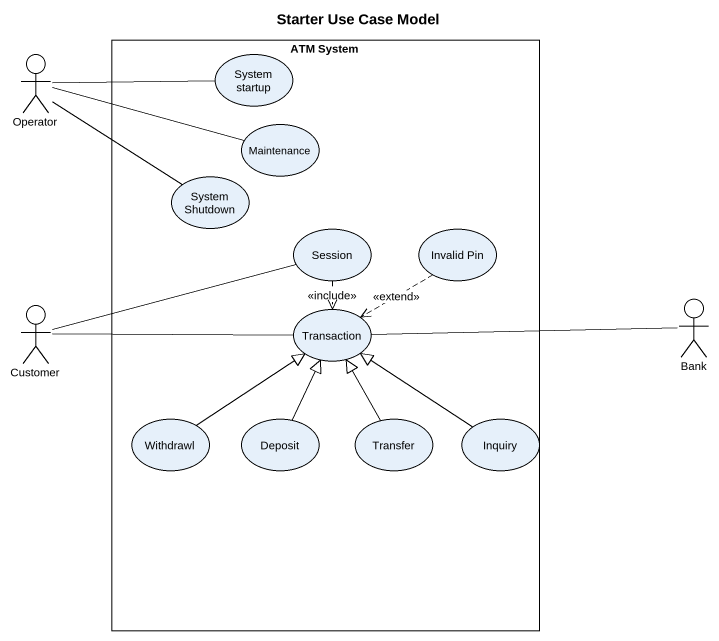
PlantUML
@startuml
title Starter Use Case Model
rectangle "ATM System" as ATM_System {
  usecase "System startup" as System_startup
  usecase Maintenance
  usecase "System Shutdown" as System_Shutdown
  usecase Session
  usecase "Invalid Pin" as Invalid_Pin
  usecase Transaction
  usecase Withdrawl
  usecase Deposit
  usecase Transfer
  usecase Inquiry
}
actor Operator
actor Customer
actor Bank
Operator -right- System_startup
Operator -right- Maintenance
Operator -right- System_Shutdown
Session ..> Transaction : <<include>>
Invalid_Pin ..> Transaction : <<extend>>
Customer -right- Session
Customer -right- Transaction
Bank -left- Transaction
Withdrawl -up-|> Transaction
Deposit -up-|> Transaction
Transfer -up-|> Transaction
Inquiry -up-|> Transaction
@enduml
